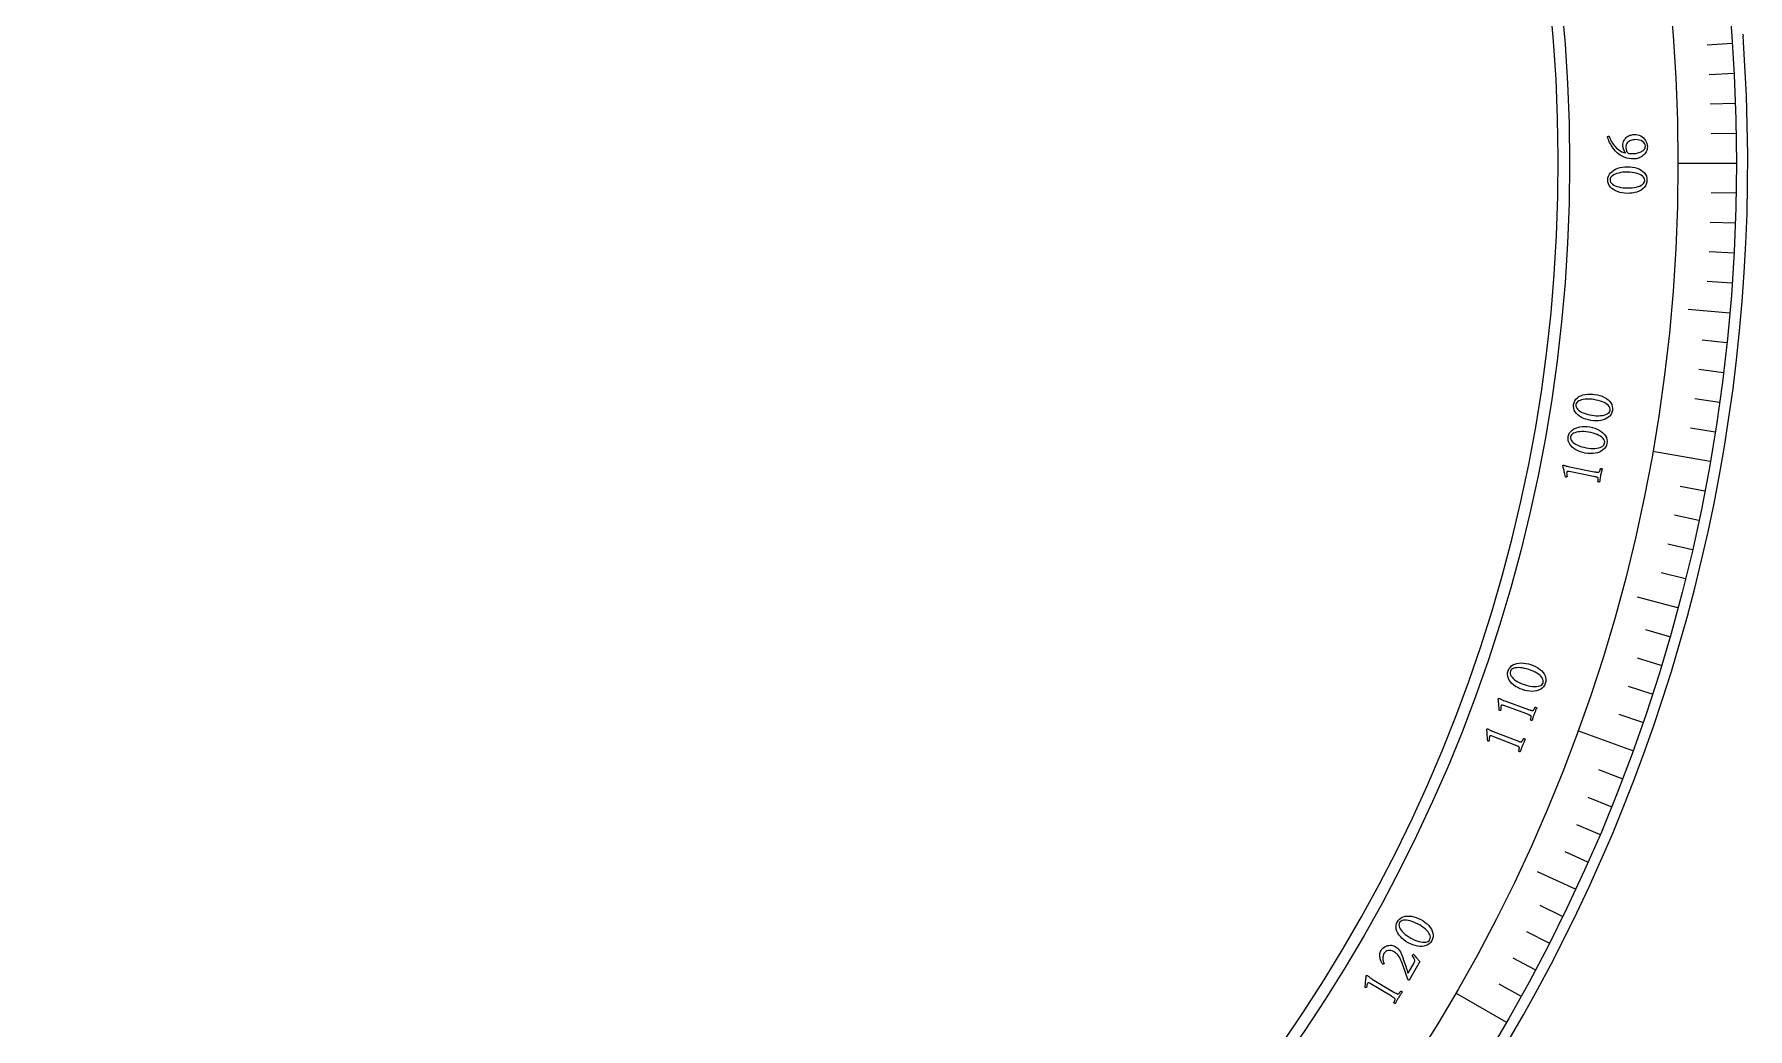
# Model space of a CAD drawing. Header units: millimetres. Extents: x -36.5 to 36.5, y -36.5 to 45.4.
# Drawn here: x 0.33 to 36.5, y -18.27 to 2.72 of the extents above; entities that cross this region are included whole.
import ezdxf

# ---------------------------------------------------------------- set-up
doc = ezdxf.new("R2010")
doc.units = ezdxf.units.MM
for name, color, linetype in [('CUT_INNER', 6, 'Continuous'), ('CUT_OUTER', 1, 'Continuous'), ('ENGRAVE', 7, 'Continuous'), ('ENGRAVE_FINE', 8, 'Continuous'), ('TEXT', 5, 'Continuous')]:
    doc.layers.add(name, color=color, linetype=linetype)

msp = doc.modelspace()

# ---------------------------------------------------------------- linework, layer by layer
at = {"layer": 'CUT_INNER'}
msp.add_arc((0, 0), 32.5, 92.46094, 87.53906, dxfattribs=at)
at = {"layer": 'CUT_OUTER'}
msp.add_lwpolyline([(36.3981, 2.7247), (36.4011, 2.6851)], dxfattribs=at)
msp.add_arc((0.0001, -0.0001), 36.4999, 179.09243, 4.21888, dxfattribs=at)
at = {"layer": 'ENGRAVE'}
for points in [[(36.26, 0), (35.028, 0)], [(36.122, -3.1603), (35.2454, -3.0836)], [(35.7091, -6.2965), (34.4958, -6.0825)], [(35.0245, -9.3848), (34.1745, -9.157)], [(34.0733, -12.4017), (32.9156, -11.9803)], [(32.8627, -15.3241), (32.0652, -14.9522)], [(31.4021, -18.13), (30.3351, -17.514)]]:
    msp.add_lwpolyline(points, dxfattribs=at)
for radius in [36.26, 35.028, 32.74]:
    msp.add_circle((0, 0), radius, dxfattribs=at)
at = {"layer": 'ENGRAVE_FINE'}
for points in [[(36.1717, 2.5294), (35.645, 2.4925)], [(36.2103, 1.8977), (35.683, 1.8701)], [(36.2379, 1.2655), (35.7102, 1.247)], [(36.2545, 0.6328), (35.7266, 0.6236)], [(36.2545, -0.6328), (35.7266, -0.6236)], [(36.2379, -1.2655), (35.7102, -1.247)], [(36.2103, -1.8977), (35.683, -1.8701)], [(36.1717, -2.5294), (35.645, -2.4925)], [(36.0614, -3.7902), (35.5363, -3.735)], [(35.9897, -4.419), (35.4657, -4.3546)], [(35.9071, -5.0464), (35.3843, -4.9729)], [(35.8136, -5.6723), (35.2921, -5.5897)], [(35.5938, -6.9187), (35.0755, -6.818)], [(35.4676, -7.5389), (34.9512, -7.4291)], [(35.3307, -8.1567), (34.8162, -8.038)], [(35.1829, -8.7721), (34.6706, -8.6444)], [(34.8553, -9.9946), (34.3478, -9.8491)], [(34.6756, -10.6014), (34.1707, -10.447)], [(34.4853, -11.205), (33.9832, -11.0418)], [(34.2845, -11.8051), (33.7853, -11.6332)], [(33.8516, -12.9944), (33.3587, -12.8052)], [(33.6197, -13.5832), (33.1301, -13.3854)], [(33.3775, -14.1679), (32.8915, -13.9616)], [(33.1252, -14.7483), (32.6428, -14.5335)], [(32.5903, -15.8953), (32.1157, -15.6639)], [(32.3079, -16.4617), (31.8374, -16.222)], [(32.0157, -17.023), (31.5495, -16.7752)], [(31.7137, -17.5792), (31.2519, -17.3232)]]:
    msp.add_lwpolyline(points, dxfattribs=at)
at = {"layer": 'TEXT'}
for points in [[(33.5753, 0.5728), (33.5829, 0.5519), (33.5918, 0.5297), (33.602, 0.5061), (33.6136, 0.4811), (33.6268, 0.4554), (33.6419, 0.4296), (33.659, 0.4037), (33.6781, 0.3777), (33.6994, 0.3523), (33.7232, 0.3282), (33.7495, 0.3052), (33.7784, 0.2835), (33.8101, 0.2637), (33.8449, 0.2466), (33.883, 0.2323), (33.9243, 0.2206), (33.9111, 0.2377), (33.8995, 0.256), (33.8894, 0.2755), (33.8809, 0.2962), (33.8741, 0.317), (33.8692, 0.3365), (33.8662, 0.3548), (33.865, 0.3719), (33.8662, 0.4042), (33.8705, 0.4338), (33.878, 0.4608), (33.8886, 0.485), (33.9017, 0.5068), (33.9165, 0.5264), (33.933, 0.5437), (33.9513, 0.5587), (33.9708, 0.5716), (33.9907, 0.5825), (34.0112, 0.5915), (34.0322, 0.5984), (34.053, 0.6037), (34.0727, 0.6076), (34.0914, 0.6101), (34.109, 0.6111), (34.1445, 0.6095), (34.1786, 0.6035), (34.2113, 0.5931), (34.2426, 0.5781), (34.2717, 0.5594), (34.298, 0.5375), (34.3215, 0.5124), (34.3421, 0.4842), (34.3589, 0.4535), (34.371, 0.421), (34.3785, 0.3868), (34.3812, 0.3508), (34.3799, 0.322), (34.3753, 0.2947), (34.3675, 0.2687), (34.3565, 0.2442), (34.3428, 0.2212), (34.327, 0.2), (34.3091, 0.1806), (34.2892, 0.1629), (34.2676, 0.1471), (34.2447, 0.1334), (34.2206, 0.1216), (34.1953, 0.1119), (34.1693, 0.1042), (34.1435, 0.0987), (34.1177, 0.0954), (34.092, 0.0943), (34.0433, 0.0961), (33.9959, 0.1018), (33.9498, 0.1113), (33.905, 0.1248), (33.8622, 0.1421), (33.8223, 0.1632), (33.785, 0.1881), (33.7506, 0.2169), (33.7259, 0.24), (33.7022, 0.2651), (33.6794, 0.2922), (33.6576, 0.3211), (33.637, 0.3512), (33.618, 0.3815), (33.6005, 0.412), (33.5845, 0.4427), (33.5702, 0.4731), (33.5578, 0.5024), (33.5473, 0.5306), (33.5387, 0.5578), (33.5396, 0.5619), (33.5425, 0.5653), (33.5474, 0.568), (33.5543, 0.5698), (33.5615, 0.571), (33.5674, 0.572), (33.572, 0.5725), (33.5753, 0.5728)], [(33.9809, 0.2104), (33.9915, 0.2092), (34.0023, 0.2082), (34.0133, 0.2074), (34.0244, 0.2067), (34.0356, 0.2062), (34.0468, 0.2058), (34.0579, 0.2057), (34.0691, 0.2057), (34.0911, 0.2064), (34.1135, 0.2082), (34.1365, 0.2113), (34.1599, 0.2155), (34.1831, 0.2209), (34.2055, 0.2275), (34.2271, 0.2352), (34.2479, 0.2441), (34.2673, 0.2542), (34.2847, 0.2657), (34.3003, 0.2785), (34.314, 0.2927), (34.3251, 0.308), (34.3329, 0.3246), (34.3376, 0.3423), (34.339, 0.3611), (34.335, 0.3905), (34.3239, 0.4172), (34.3055, 0.4413), (34.2798, 0.4626), (34.2488, 0.48), (34.2143, 0.4922), (34.1762, 0.4993), (34.1345, 0.5012), (34.1079, 0.4998), (34.0821, 0.4964), (34.057, 0.4911), (34.0328, 0.4838), (34.0101, 0.4743), (33.9898, 0.4623), (33.9719, 0.4479), (33.9565, 0.4311), (33.944, 0.4117), (33.9352, 0.3895), (33.9301, 0.3646), (33.9286, 0.3369), (33.9292, 0.3227), (33.931, 0.3077), (33.9338, 0.292), (33.9377, 0.2756), (33.9437, 0.2589), (33.9529, 0.2425), (33.9653, 0.2263), (33.9809, 0.2104)], [(34.3733, -0.3561), (34.3692, -0.4004), (34.3581, -0.4411), (34.3399, -0.478), (34.3147, -0.5112), (34.2836, -0.5405), (34.2479, -0.5659), (34.2075, -0.5873), (34.1625, -0.6047), (34.114, -0.6181), (34.0635, -0.6274), (34.0108, -0.6325), (33.9559, -0.6335), (33.9011, -0.6304), (33.8487, -0.6232), (33.7985, -0.612), (33.7506, -0.5968), (33.7062, -0.5777), (33.6664, -0.5551), (33.6313, -0.529), (33.6008, -0.4992), (33.5762, -0.4661), (33.5588, -0.4298), (33.5486, -0.3903), (33.5455, -0.3475), (33.5494, -0.3059), (33.5605, -0.2673), (33.5787, -0.2316), (33.6039, -0.1989), (33.635, -0.1695), (33.6707, -0.1437), (33.7109, -0.1216), (33.7557, -0.1032), (33.8039, -0.0887), (33.8543, -0.0783), (33.9069, -0.0721), (33.9618, -0.0701), (34.0166, -0.0723), (34.0692, -0.0786), (34.1195, -0.0891), (34.1676, -0.1038), (34.2123, -0.1225), (34.2522, -0.1451), (34.2874, -0.1715), (34.3179, -0.2018), (34.3425, -0.2356), (34.3599, -0.2726), (34.3701, -0.3128), (34.3733, -0.3561)], [(34.3258, -0.3623), (34.323, -0.3358), (34.314, -0.3112), (34.2987, -0.2885), (34.2773, -0.2676), (34.2507, -0.2489), (34.2198, -0.2324), (34.1848, -0.2181), (34.1455, -0.2061), (34.1029, -0.1966), (34.058, -0.1897), (34.0108, -0.1854), (33.9613, -0.1838), (33.9123, -0.1849), (33.8654, -0.1886), (33.8205, -0.1949), (33.7776, -0.2039), (33.7379, -0.2151), (33.7023, -0.2282), (33.6709, -0.2432), (33.6436, -0.2601), (33.6216, -0.2786), (33.6058, -0.2986), (33.5962, -0.3199), (33.5929, -0.3428), (33.5958, -0.3704), (33.6051, -0.3956), (33.6209, -0.4184), (33.6431, -0.4389), (33.6707, -0.4571), (33.7025, -0.473), (33.7387, -0.4866), (33.7792, -0.4979), (33.8227, -0.5069), (33.8681, -0.5136), (33.9154, -0.5179), (33.9644, -0.5199), (34.0138, -0.5193), (34.0607, -0.5162), (34.1051, -0.5104), (34.147, -0.502), (34.1856, -0.4913), (34.2201, -0.4785), (34.2505, -0.4635), (34.2768, -0.4465), (34.298, -0.4277), (34.3133, -0.4074), (34.3225, -0.3856), (34.3258, -0.3623)], [(32.8247, -5.0891), (32.8348, -5.0473), (32.8512, -5.0099), (32.8741, -4.977), (32.9035, -4.9486), (32.938, -4.9245), (32.9767, -4.9048), (33.0195, -4.8894), (33.0663, -4.8783), (33.116, -4.8715), (33.1673, -4.8689), (33.2202, -4.8706), (33.2747, -4.8766), (33.3287, -4.8866), (33.3798, -4.9003), (33.4282, -4.9178), (33.4737, -4.9391), (33.5153, -4.9638), (33.5518, -4.9915), (33.5831, -5.0223), (33.6093, -5.0561), (33.6291, -5.0926), (33.6413, -5.1314), (33.6459, -5.1726), (33.6428, -5.216), (33.6328, -5.2572), (33.6161, -5.2943), (33.5927, -5.3273), (33.5628, -5.3563), (33.5275, -5.3809), (33.4883, -5.4011), (33.4451, -5.4168), (33.3979, -5.428), (33.348, -5.4348), (33.2966, -5.437), (33.2437, -5.4347), (33.1892, -5.4279), (33.1355, -5.4171), (33.0845, -5.4025), (33.0365, -5.3844), (32.9912, -5.3626), (32.95, -5.3375), (32.914, -5.3096), (32.8831, -5.2787), (32.8575, -5.245), (32.8382, -5.2089), (32.8263, -5.1709), (32.8218, -5.131), (32.8247, -5.0891)], [(32.8725, -5.09), (32.8717, -5.1158), (32.8771, -5.1407), (32.889, -5.1647), (32.9072, -5.1879), (32.9308, -5.2099), (32.9589, -5.2304), (32.9915, -5.2495), (33.0286, -5.267), (33.0692, -5.2828), (33.1125, -5.2963), (33.1585, -5.3076), (33.2072, -5.3168), (33.2558, -5.3232), (33.3028, -5.3267), (33.3481, -5.3273), (33.3918, -5.325), (33.4329, -5.3199), (33.47, -5.3122), (33.5033, -5.302), (33.5328, -5.2892), (33.5573, -5.274), (33.5759, -5.2563), (33.5885, -5.2363), (33.5952, -5.2139), (33.5963, -5.1859), (33.5906, -5.1593), (33.5782, -5.1343), (33.5591, -5.1107), (33.5343, -5.0888), (33.5049, -5.0686), (33.471, -5.0501), (33.4324, -5.0335), (33.3904, -5.0187), (33.3463, -5.0061), (33.3001, -4.9955), (33.2517, -4.9871), (33.2027, -4.981), (33.1558, -4.9778), (33.111, -4.9774), (33.0684, -4.98), (33.0288, -4.9852), (32.9929, -4.9929), (32.9608, -5.0032), (32.9325, -5.0159), (32.909, -5.0311), (32.8911, -5.0484), (32.879, -5.0681), (32.8725, -5.09)], [(32.7123, -5.7681), (32.7232, -5.7264), (32.7404, -5.6894), (32.764, -5.657), (32.7939, -5.6292), (32.829, -5.6058), (32.868, -5.5869), (32.9111, -5.5724), (32.9581, -5.5623), (33.0079, -5.5565), (33.0593, -5.555), (33.1122, -5.5578), (33.1666, -5.5649), (33.2203, -5.576), (33.2711, -5.5908), (33.3191, -5.6093), (33.3642, -5.6315), (33.4053, -5.657), (33.4412, -5.6855), (33.4719, -5.7169), (33.4974, -5.7513), (33.5164, -5.7882), (33.5278, -5.8272), (33.5315, -5.8685), (33.5275, -5.9118), (33.5166, -5.9528), (33.4992, -5.9896), (33.4752, -6.0221), (33.4446, -6.0504), (33.4089, -6.0743), (33.3692, -6.0936), (33.3257, -6.1085), (33.2783, -6.1187), (33.2283, -6.1245), (33.1768, -6.1256), (33.124, -6.1222), (33.0697, -6.1143), (33.0161, -6.1024), (32.9655, -6.0868), (32.9178, -6.0676), (32.873, -6.0449), (32.8323, -6.019), (32.7969, -5.9903), (32.7667, -5.9588), (32.7418, -5.9246), (32.7232, -5.8881), (32.7121, -5.8498), (32.7085, -5.8098), (32.7123, -5.7681)], [(32.76, -5.7699), (32.7586, -5.7957), (32.7636, -5.8207), (32.7749, -5.845), (32.7927, -5.8685), (32.8158, -5.891), (32.8435, -5.9121), (32.8757, -5.9318), (32.9124, -5.9501), (32.9527, -5.9667), (32.9957, -5.9811), (33.0415, -5.9934), (33.09, -6.0035), (33.1384, -6.011), (33.1853, -6.0155), (33.2306, -6.017), (33.2744, -6.0156), (33.3155, -6.0113), (33.3528, -6.0045), (33.3863, -5.9949), (33.416, -5.9828), (33.4409, -5.968), (33.4598, -5.9508), (33.4728, -5.931), (33.48, -5.9088), (33.4816, -5.8808), (33.4765, -5.8541), (33.4647, -5.8288), (33.446, -5.8048), (33.4217, -5.7824), (33.3927, -5.7616), (33.3592, -5.7424), (33.3209, -5.725), (33.2793, -5.7094), (33.2355, -5.6958), (33.1894, -5.6843), (33.1412, -5.6748), (33.0923, -5.6677), (33.0455, -5.6636), (33.0008, -5.6623), (32.9582, -5.664), (32.9184, -5.6684), (32.8824, -5.6753), (32.8501, -5.6849), (32.8215, -5.6971), (32.7977, -5.7117), (32.7795, -5.7287), (32.7669, -5.7481), (32.76, -5.7699)], [(33.2417, -6.6079), (32.7318, -6.5065), (32.7192, -6.5044), (32.7086, -6.5034), (32.6999, -6.5035), (32.6932, -6.5048), (32.688, -6.5073), (32.6839, -6.511), (32.6809, -6.5161), (32.679, -6.5225), (32.678, -6.5305), (32.6778, -6.5408), (32.6785, -6.5531), (32.68, -6.5677), (32.6818, -6.5824), (32.6836, -6.5952), (32.6854, -6.6063), (32.6871, -6.6155), (32.6813, -6.6195), (32.6754, -6.622), (32.6692, -6.623), (32.6629, -6.6225), (32.6628, -6.6225), (32.6625, -6.6224), (32.6621, -6.6223), (32.6616, -6.6222), (32.6593, -6.6216), (32.6575, -6.6207), (32.6563, -6.6197), (32.6556, -6.6184), (32.6491, -6.5907), (32.6424, -6.5633), (32.6356, -6.5361), (32.6286, -6.5091), (32.6219, -6.4834), (32.6157, -6.46), (32.6102, -6.4389), (32.6053, -6.42), (32.6014, -6.4044), (32.5986, -6.3931), (32.5969, -6.3861), (32.5964, -6.3833), (32.5969, -6.3808), (32.598, -6.3779), (32.5999, -6.3758), (32.6027, -6.3743), (32.6064, -6.3734), (32.6104, -6.3729), (32.614, -6.3726), (32.6172, -6.3723), (32.6201, -6.3721), (32.622, -6.3728), (32.6278, -6.3749), (32.6373, -6.3785), (32.6507, -6.3834), (32.6678, -6.389), (32.6883, -6.3947), (32.7122, -6.4004), (32.7395, -6.406), (33.2613, -6.5081), (33.2753, -6.5108), (33.2888, -6.5134), (33.3019, -6.5157), (33.3144, -6.5179), (33.3263, -6.5195), (33.3371, -6.5204), (33.3468, -6.5205), (33.3556, -6.5198), (33.3592, -6.5183), (33.363, -6.5149), (33.3669, -6.5097), (33.371, -6.5026), (33.3751, -6.4945), (33.3788, -6.4861), (33.3821, -6.4773), (33.3851, -6.4683), (33.3876, -6.4597), (33.3897, -6.4525), (33.3912, -6.4466), (33.3922, -6.442), (33.3956, -6.4408), (33.3999, -6.4403), (33.4051, -6.4403), (33.4112, -6.4409), (33.4171, -6.4421), (33.422, -6.4438), (33.4257, -6.4461), (33.4284, -6.449), (33.4234, -6.4678), (33.4187, -6.4859), (33.4142, -6.5032), (33.41, -6.5197), (33.4059, -6.5361), (33.4019, -6.5532), (33.398, -6.571), (33.3942, -6.5895), (33.3908, -6.6074), (33.3878, -6.6244), (33.3852, -6.6407), (33.383, -6.6562), (33.3809, -6.6719), (33.3787, -6.6888), (33.3763, -6.7068), (33.3737, -6.726), (33.3702, -6.7276), (33.3659, -6.7283), (33.3607, -6.7281), (33.3547, -6.7269), (33.3489, -6.7252), (33.3441, -6.7233), (33.3403, -6.7211), (33.3376, -6.7187), (33.3384, -6.7141), (33.3392, -6.7081), (33.3401, -6.7006), (33.341, -6.6917), (33.3417, -6.6822), (33.342, -6.6728), (33.3417, -6.6636), (33.3411, -6.6546), (33.3399, -6.6466), (33.3382, -6.6405), (33.3359, -6.6364), (33.3331, -6.6341), (33.3252, -6.6301), (33.3162, -6.6264), (33.3059, -6.6229), (33.2943, -6.6197), (33.282, -6.6166), (33.269, -6.6136), (33.2556, -6.6107), (33.2417, -6.6079)], [(31.4423, -10.7118), (31.4595, -10.6723), (31.4822, -10.6384), (31.5104, -10.6099), (31.5443, -10.587), (31.5825, -10.5693), (31.624, -10.5566), (31.6688, -10.5489), (31.7168, -10.5461), (31.7669, -10.548), (31.8179, -10.5544), (31.8697, -10.5653), (31.9224, -10.5806), (31.9738, -10.5998), (32.0218, -10.6222), (32.0664, -10.6478), (32.1075, -10.6767), (32.1442, -10.7082), (32.1753, -10.7419), (32.2008, -10.7776), (32.2207, -10.8155), (32.2339, -10.8549), (32.2392, -10.8952), (32.2365, -10.9365), (32.226, -10.9787), (32.2089, -11.0176), (32.186, -11.0512), (32.1573, -11.0797), (32.1228, -11.103), (32.0838, -11.1211), (32.0416, -11.1342), (31.9964, -11.1421), (31.948, -11.145), (31.8977, -11.143), (31.8466, -11.1363), (31.7949, -11.1249), (31.7425, -11.1087), (31.6914, -11.0887), (31.6438, -11.0655), (31.5996, -11.0393), (31.5588, -11.01), (31.5225, -10.9781), (31.4919, -10.9444), (31.4669, -10.9086), (31.4475, -10.871), (31.4348, -10.8321), (31.4297, -10.7926), (31.4322, -10.7525), (31.4423, -10.7118)], [(31.4893, -10.7209), (31.4839, -10.7462), (31.485, -10.7717), (31.4925, -10.7974), (31.5064, -10.8234), (31.5258, -10.8491), (31.55, -10.8742), (31.5787, -10.8987), (31.6122, -10.9224), (31.6495, -10.9449), (31.6898, -10.9658), (31.7331, -10.9849), (31.7795, -11.0024), (31.8262, -11.0171), (31.8718, -11.0288), (31.9164, -11.0372), (31.9599, -11.0425), (32.0011, -11.0446), (32.0391, -11.0435), (32.0736, -11.0392), (32.1049, -11.0318), (32.1317, -11.021), (32.1531, -11.0069), (32.169, -10.9894), (32.1794, -10.9685), (32.1853, -10.941), (32.1844, -10.9139), (32.1766, -10.8871), (32.1618, -10.8605), (32.1412, -10.8346), (32.1158, -10.8096), (32.0855, -10.7856), (32.0504, -10.7625), (32.0117, -10.7406), (31.9704, -10.7205), (31.9267, -10.7021), (31.8805, -10.6854), (31.8333, -10.6709), (31.7877, -10.6596), (31.7437, -10.6515), (31.7013, -10.6466), (31.6613, -10.6448), (31.6247, -10.6462), (31.5913, -10.6507), (31.5612, -10.6584), (31.5354, -10.6692), (31.5148, -10.6832), (31.4994, -10.7005), (31.4893, -10.7209)], [(31.8368, -11.6228), (31.3485, -11.4445), (31.3364, -11.4405), (31.326, -11.4379), (31.3175, -11.4367), (31.3106, -11.4369), (31.3051, -11.4385), (31.3005, -11.4416), (31.2967, -11.4462), (31.2938, -11.4522), (31.2916, -11.46), (31.2899, -11.4701), (31.2887, -11.4824), (31.2879, -11.497), (31.2875, -11.5118), (31.2873, -11.5248), (31.2874, -11.536), (31.2876, -11.5453), (31.2813, -11.5484), (31.275, -11.55), (31.2688, -11.5501), (31.2626, -11.5485), (31.2625, -11.5485), (31.2623, -11.5484), (31.2619, -11.5483), (31.2614, -11.5481), (31.2592, -11.5471), (31.2576, -11.546), (31.2566, -11.5448), (31.2561, -11.5434), (31.2539, -11.515), (31.2515, -11.4869), (31.2489, -11.459), (31.2461, -11.4313), (31.2434, -11.4048), (31.2409, -11.3808), (31.2387, -11.359), (31.2368, -11.3397), (31.2352, -11.3236), (31.2342, -11.312), (31.2337, -11.3048), (31.2336, -11.302), (31.2345, -11.2996), (31.236, -11.297), (31.2382, -11.2951), (31.2412, -11.294), (31.245, -11.2938), (31.249, -11.2939), (31.2526, -11.2941), (31.2558, -11.2943), (31.2587, -11.2946), (31.2605, -11.2956), (31.2658, -11.2986), (31.2748, -11.3035), (31.2873, -11.3104), (31.3032, -11.3186), (31.3226, -11.3273), (31.3454, -11.3366), (31.3715, -11.3464), (31.8715, -11.5273), (31.8849, -11.5321), (31.8979, -11.5366), (31.9104, -11.5409), (31.9225, -11.545), (31.9339, -11.5485), (31.9445, -11.551), (31.9541, -11.5526), (31.9629, -11.5533), (31.9667, -11.5523), (31.9709, -11.5495), (31.9756, -11.5449), (31.9808, -11.5386), (31.986, -11.5312), (31.991, -11.5235), (31.9956, -11.5153), (31.9999, -11.5068), (32.0038, -11.4987), (32.0069, -11.4919), (32.0093, -11.4863), (32.011, -11.4819), (32.0145, -11.4813), (32.0189, -11.4814), (32.024, -11.4822), (32.0299, -11.4838), (32.0356, -11.4859), (32.0401, -11.4883), (32.0435, -11.4912), (32.0457, -11.4944), (32.0379, -11.5123), (32.0305, -11.5294), (32.0234, -11.5458), (32.0166, -11.5614), (32.0101, -11.577), (32.0035, -11.5933), (31.997, -11.6103), (31.9904, -11.628), (31.9843, -11.6451), (31.9787, -11.6615), (31.9737, -11.6772), (31.9691, -11.6922), (31.9646, -11.7074), (31.9598, -11.7238), (31.9547, -11.7412), (31.9492, -11.7598), (31.9455, -11.7608), (31.9411, -11.7609), (31.9361, -11.7598), (31.9303, -11.7578), (31.9248, -11.7552), (31.9203, -11.7525), (31.917, -11.7498), (31.9146, -11.747), (31.9161, -11.7426), (31.9179, -11.7368), (31.9199, -11.7295), (31.9221, -11.7209), (31.9243, -11.7116), (31.926, -11.7024), (31.9272, -11.6932), (31.9279, -11.6842), (31.928, -11.6761), (31.9272, -11.6698), (31.9256, -11.6654), (31.9231, -11.6627), (31.916, -11.6576), (31.9076, -11.6525), (31.898, -11.6475), (31.8871, -11.6425), (31.8753, -11.6376), (31.863, -11.6327), (31.8502, -11.6277), (31.8368, -11.6228)], [(31.5892, -12.2798), (31.1047, -12.0915), (31.0927, -12.0872), (31.0824, -12.0844), (31.0738, -12.083), (31.067, -12.0831), (31.0614, -12.0846), (31.0567, -12.0876), (31.0529, -12.0921), (31.0499, -12.098), (31.0475, -12.1058), (31.0456, -12.1158), (31.0441, -12.1281), (31.043, -12.1427), (31.0423, -12.1575), (31.0419, -12.1705), (31.0417, -12.1817), (31.0418, -12.191), (31.0354, -12.194), (31.0291, -12.1954), (31.0228, -12.1954), (31.0167, -12.1937), (31.0166, -12.1937), (31.0163, -12.1936), (31.016, -12.1934), (31.0154, -12.1932), (31.0133, -12.1922), (31.0117, -12.1911), (31.0107, -12.1898), (31.0103, -12.1884), (31.0086, -12.16), (31.0068, -12.1318), (31.0048, -12.1039), (31.0026, -12.0761), (31.0004, -12.0496), (30.9984, -12.0255), (30.9967, -12.0037), (30.9952, -11.9843), (30.994, -11.9683), (30.9932, -11.9567), (30.9928, -11.9495), (30.9928, -11.9467), (30.9937, -11.9442), (30.9952, -11.9416), (30.9975, -11.9398), (31.0006, -11.9388), (31.0043, -11.9386), (31.0083, -11.9389), (31.0119, -11.9391), (31.0151, -11.9394), (31.018, -11.9397), (31.0198, -11.9408), (31.0251, -11.9438), (31.0339, -11.949), (31.0462, -11.9562), (31.062, -11.9647), (31.0812, -11.9738), (31.1038, -11.9835), (31.1297, -11.9939), (31.6259, -12.185), (31.6392, -12.1901), (31.6521, -12.1949), (31.6645, -12.1995), (31.6765, -12.2038), (31.6878, -12.2075), (31.6983, -12.2103), (31.708, -12.2121), (31.7167, -12.2129), (31.7205, -12.212), (31.7248, -12.2093), (31.7296, -12.2049), (31.7349, -12.1987), (31.7403, -12.1914), (31.7454, -12.1837), (31.7502, -12.1757), (31.7547, -12.1673), (31.7587, -12.1593), (31.7619, -12.1525), (31.7645, -12.1469), (31.7662, -12.1426), (31.7698, -12.1421), (31.7741, -12.1423), (31.7792, -12.1432), (31.7851, -12.1449), (31.7908, -12.1471), (31.7953, -12.1496), (31.7986, -12.1525), (31.8007, -12.1558), (31.7925, -12.1735), (31.7847, -12.1905), (31.7773, -12.2067), (31.7703, -12.2222), (31.7634, -12.2377), (31.7565, -12.2538), (31.7496, -12.2707), (31.7426, -12.2883), (31.7362, -12.3052), (31.7303, -12.3215), (31.7249, -12.3371), (31.72, -12.352), (31.7152, -12.3671), (31.7101, -12.3833), (31.7046, -12.4007), (31.6987, -12.4191), (31.695, -12.4201), (31.6906, -12.42), (31.6856, -12.4189), (31.6799, -12.4167), (31.6744, -12.414), (31.67, -12.4113), (31.6667, -12.4085), (31.6644, -12.4057), (31.666, -12.4013), (31.6679, -12.3955), (31.67, -12.3883), (31.6725, -12.3797), (31.6748, -12.3704), (31.6767, -12.3612), (31.6781, -12.3521), (31.679, -12.3431), (31.6792, -12.335), (31.6786, -12.3288), (31.6771, -12.3243), (31.6747, -12.3216), (31.6676, -12.3163), (31.6594, -12.311), (31.6498, -12.3058), (31.639, -12.3006), (31.6274, -12.2954), (31.6152, -12.2903), (31.6025, -12.2851), (31.5892, -12.2798)], [(29.1046, -16.0089), (29.1283, -15.9731), (29.1566, -15.9436), (29.1893, -15.9205), (29.2266, -15.9038), (29.2674, -15.893), (29.3104, -15.8877), (29.3559, -15.8878), (29.4037, -15.8934), (29.4527, -15.904), (29.5018, -15.9192), (29.5509, -15.9389), (29.6001, -15.9631), (29.6474, -15.991), (29.6908, -16.0214), (29.7302, -16.0543), (29.7657, -16.0899), (29.7964, -16.1273), (29.8212, -16.1658), (29.8401, -16.2055), (29.8531, -16.2462), (29.8593, -16.2873), (29.8575, -16.328), (29.8477, -16.3682), (29.8299, -16.4079), (29.8064, -16.4432), (29.778, -16.4724), (29.7448, -16.4955), (29.7068, -16.5124), (29.6652, -16.5235), (29.6214, -16.529), (29.5755, -16.529), (29.5273, -16.5234), (29.4781, -16.5127), (29.429, -16.4972), (29.3801, -16.477), (29.3312, -16.452), (29.2844, -16.4234), (29.2415, -16.3923), (29.2025, -16.3588), (29.1675, -16.3228), (29.1373, -16.2852), (29.113, -16.2466), (29.0946, -16.2071), (29.0821, -16.1666), (29.0762, -16.1261), (29.0781, -16.0863), (29.0875, -16.0473), (29.1046, -16.0089)], [(29.1492, -16.0261), (29.1396, -16.05), (29.1362, -16.0753), (29.1391, -16.102), (29.1483, -16.13), (29.163, -16.1587), (29.1824, -16.1876), (29.2065, -16.2167), (29.2353, -16.2458), (29.2681, -16.2745), (29.3042, -16.3021), (29.3435, -16.3284), (29.3862, -16.3537), (29.4296, -16.3763), (29.4725, -16.3957), (29.5149, -16.4118), (29.5568, -16.4245), (29.5971, -16.4338), (29.6346, -16.4393), (29.6694, -16.4411), (29.7015, -16.4391), (29.7298, -16.4332), (29.7533, -16.423), (29.772, -16.4085), (29.7859, -16.3897), (29.7965, -16.3638), (29.8003, -16.3369), (29.7972, -16.3091), (29.7873, -16.2804), (29.7715, -16.2513), (29.7508, -16.2223), (29.7252, -16.1933), (29.6946, -16.1644), (29.6602, -16.1362), (29.6231, -16.1093), (29.5833, -16.0835), (29.5407, -16.059), (29.4967, -16.0366), (29.4537, -16.0175), (29.4118, -16.0019), (29.3709, -15.9897), (29.3319, -15.9811), (29.2955, -15.9761), (29.2619, -15.9747), (29.2309, -15.977), (29.2036, -15.9832), (29.1809, -15.9934), (29.1627, -16.0077), (29.1492, -16.0261)], [(29.4454, -16.6943), (29.4563, -16.7082), (29.468, -16.7227), (29.4806, -16.738), (29.4941, -16.7539), (29.5077, -16.7698), (29.5208, -16.785), (29.5335, -16.7996), (29.5456, -16.8136), (29.5566, -16.8261), (29.5656, -16.8364), (29.5727, -16.8444), (29.5778, -16.8502), (29.3535, -17.2381), (29.3511, -17.239), (29.3484, -17.2399), (29.3452, -17.2406), (29.3417, -17.2412), (29.3382, -17.2415), (29.3353, -17.2414), (29.3328, -17.241), (29.3309, -17.2402), (29.3183, -17.2011), (29.3053, -17.1615), (29.2919, -17.1213), (29.278, -17.0804), (29.2637, -17.0397), (29.2492, -16.9996), (29.2345, -16.9603), (29.2196, -16.9216), (29.2046, -16.8843), (29.1899, -16.8494), (29.1753, -16.8167), (29.161, -16.7862), (29.1456, -16.7567), (29.13, -16.7312), (29.1142, -16.7096), (29.0982, -16.692), (29.0816, -16.6769), (29.0638, -16.6627), (29.045, -16.6495), (29.025, -16.6372), (28.9963, -16.6237), (28.9675, -16.6157), (28.9385, -16.6134), (28.9093, -16.6166), (28.8818, -16.6251), (28.8578, -16.6388), (28.8373, -16.6575), (28.8203, -16.6813), (28.8093, -16.7032), (28.8014, -16.7251), (28.7968, -16.747), (28.7954, -16.7689), (28.7962, -16.7901), (28.7984, -16.8101), (28.8019, -16.8287), (28.8067, -16.8461), (28.8119, -16.8616), (28.8167, -16.8746), (28.8211, -16.8851), (28.825, -16.893), (28.8225, -16.8961), (28.8191, -16.8988), (28.8147, -16.901), (28.8094, -16.9027), (28.8041, -16.9039), (28.7998, -16.9044), (28.7965, -16.9044), (28.7943, -16.9037), (28.7897, -16.8977), (28.7842, -16.8893), (28.7779, -16.8783), (28.7705, -16.8649), (28.763, -16.8493), (28.7561, -16.8322), (28.7498, -16.8134), (28.744, -16.793), (28.7393, -16.7715), (28.7362, -16.7496), (28.7346, -16.7272), (28.7347, -16.7043), (28.737, -16.6814), (28.7423, -16.6588), (28.7505, -16.6365), (28.7617, -16.6145), (28.7782, -16.5897), (28.7974, -16.5681), (28.8192, -16.5495), (28.8437, -16.534), (28.8698, -16.5218), (28.8966, -16.5128), (28.924, -16.5072), (28.952, -16.5049), (28.9799, -16.5061), (29.0066, -16.5108), (29.0323, -16.5191), (29.0568, -16.5309), (29.0799, -16.5455), (29.101, -16.5617), (29.1203, -16.5797), (29.1375, -16.5994), (29.153, -16.6205), (29.1669, -16.6428), (29.1792, -16.6663), (29.1898, -16.691), (29.2028, -16.7248), (29.216, -16.7601), (29.2293, -16.797), (29.2427, -16.8355), (29.2559, -16.8742), (29.2686, -16.9117), (29.2808, -16.9482), (29.2924, -16.9836), (29.3033, -17.0166), (29.3129, -17.0462), (29.3215, -17.0723), (29.329, -17.0949), (29.4573, -16.8728), (29.465, -16.8562), (29.4693, -16.8395), (29.47, -16.8229), (29.4673, -16.8062), (29.4613, -16.789), (29.4522, -16.7705), (29.4402, -16.7508), (29.4252, -16.7299), (29.4231, -16.7265), (29.4225, -16.7227), (29.4233, -16.7183), (29.4255, -16.7134), (29.4268, -16.7115), (29.4287, -16.7091), (29.4312, -16.7064), (29.4343, -16.7032), (29.4375, -16.7001), (29.4405, -16.6976), (29.4431, -16.6957), (29.4454, -16.6943)], [(28.9769, -17.5787), (28.5325, -17.309), (28.5214, -17.3027), (28.5117, -17.2982), (28.5035, -17.2953), (28.4968, -17.2942), (28.4911, -17.2948), (28.4859, -17.2969), (28.4814, -17.3007), (28.4774, -17.306), (28.4737, -17.3132), (28.47, -17.3228), (28.4664, -17.3346), (28.4628, -17.3488), (28.4596, -17.3632), (28.4569, -17.3759), (28.4548, -17.3869), (28.4532, -17.3962), (28.4464, -17.398), (28.4399, -17.3983), (28.4338, -17.3971), (28.428, -17.3944), (28.428, -17.3944), (28.4277, -17.3943), (28.4274, -17.3941), (28.4269, -17.3938), (28.425, -17.3924), (28.4236, -17.391), (28.4228, -17.3896), (28.4226, -17.3881), (28.426, -17.3599), (28.4291, -17.3318), (28.432, -17.3039), (28.4346, -17.2762), (28.4371, -17.2497), (28.4393, -17.2256), (28.4414, -17.2039), (28.4432, -17.1845), (28.4448, -17.1685), (28.446, -17.1569), (28.4469, -17.1498), (28.4474, -17.147), (28.4488, -17.1448), (28.4507, -17.1425), (28.4533, -17.1411), (28.4564, -17.1406), (28.4602, -17.1411), (28.4641, -17.142), (28.4676, -17.1429), (28.4707, -17.1437), (28.4735, -17.1446), (28.475, -17.1459), (28.4797, -17.1498), (28.4875, -17.1564), (28.4984, -17.1656), (28.5125, -17.1768), (28.5298, -17.1891), (28.5503, -17.2026), (28.5741, -17.2173), (29.0295, -17.4917), (29.0417, -17.499), (29.0536, -17.506), (29.065, -17.5127), (29.0761, -17.519), (29.0866, -17.5246), (29.0965, -17.5291), (29.1056, -17.5326), (29.1141, -17.5349), (29.118, -17.5347), (29.1227, -17.5328), (29.1282, -17.5292), (29.1345, -17.524), (29.1411, -17.5178), (29.1474, -17.5111), (29.1535, -17.5041), (29.1594, -17.4966), (29.1648, -17.4894), (29.1691, -17.4833), (29.1726, -17.4782), (29.1751, -17.4743), (29.1787, -17.4744), (29.1829, -17.4753), (29.1878, -17.4771), (29.1933, -17.4798), (29.1985, -17.4829), (29.2025, -17.4862), (29.2052, -17.4897), (29.2067, -17.4932), (29.1956, -17.5093), (29.185, -17.5246), (29.1749, -17.5393), (29.1652, -17.5534), (29.1558, -17.5674), (29.1462, -17.5821), (29.1364, -17.5975), (29.1266, -17.6136), (29.1173, -17.6292), (29.1086, -17.6442), (29.1006, -17.6586), (29.0932, -17.6725), (29.0859, -17.6865), (29.078, -17.7016), (29.0696, -17.7177), (29.0606, -17.7349), (29.0568, -17.7352), (29.0524, -17.7344), (29.0477, -17.7324), (29.0425, -17.7292), (29.0375, -17.7256), (29.0337, -17.7221), (29.0309, -17.7188), (29.0292, -17.7157), (29.0315, -17.7116), (29.0343, -17.7062), (29.0377, -17.6995), (29.0416, -17.6915), (29.0455, -17.6828), (29.0489, -17.674), (29.0519, -17.6653), (29.0543, -17.6566), (29.056, -17.6487), (29.0564, -17.6424), (29.0557, -17.6377), (29.0538, -17.6346), (29.0478, -17.6282), (29.0406, -17.6215), (29.0321, -17.6148), (29.0224, -17.6078), (29.0118, -17.6007), (29.0007, -17.5935), (28.9891, -17.5861), (28.9769, -17.5787)]]:
    msp.add_lwpolyline(points, close=True, dxfattribs=at)

doc.saveas('drawing.dxf')
